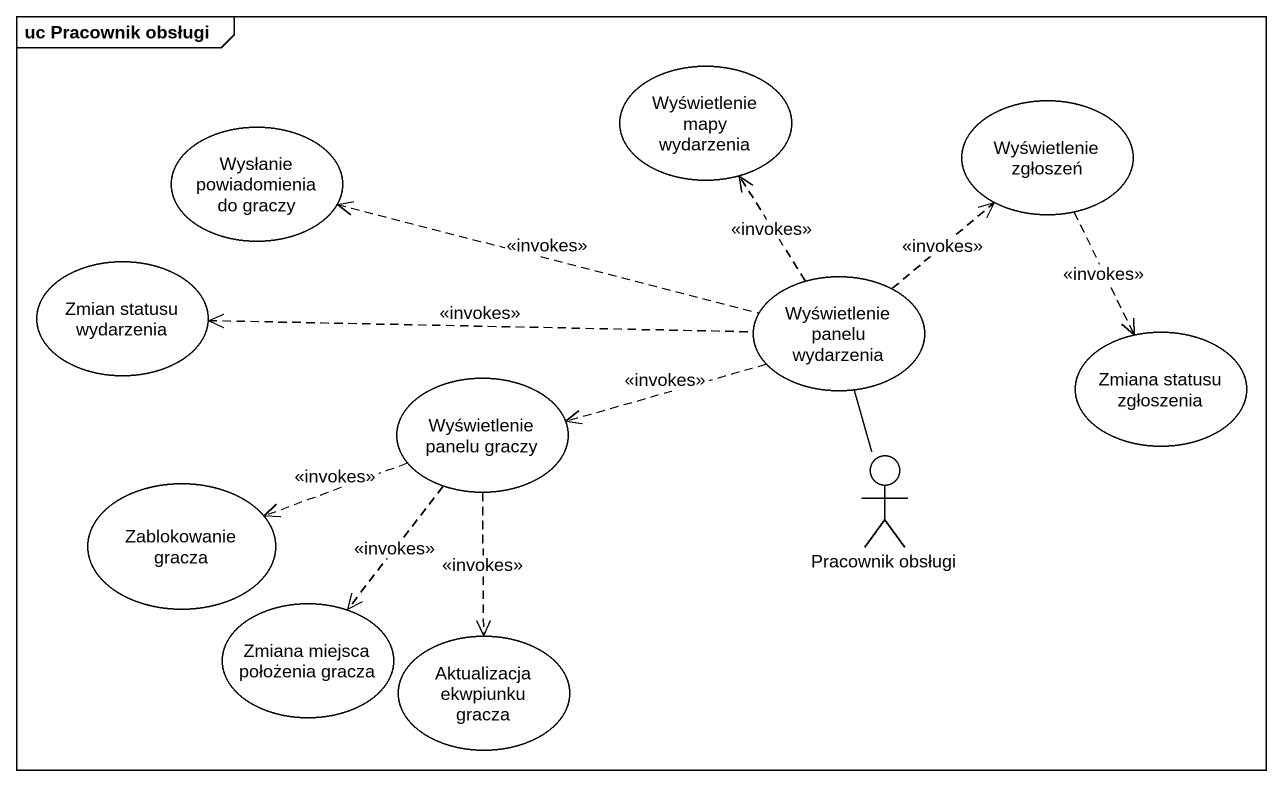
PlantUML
@startuml
mainframe uc Pracownik obsługi
usecase "Wyświetlenie mapy wydarzenia" as Wyświetlenie_mapy_wydarzenia
usecase "Wyświetlenie zgłoszeń" as Wyświetlenie_zgłoszeń
usecase "Wysłanie powiadomienia do graczy" as Wysłanie_powiadomienia_do
usecase "Zmian statusu wydarzenia" as Zmian_statusu_wydarzenia
usecase "Wyświetlenie panelu wydarzenia" as Wyświetlenie_panelu
usecase "Zmiana statusu zgłoszenia" as Zmiana_statusu_zgłoszenia
usecase "Wyświetlenie panelu graczy" as Wyświetlenie_panelu_graczy
usecase "Zablokowanie gracza" as Zablokowanie_gracza
actor "Pracownik obsługi" as Pracownik_obsługi
usecase "Zmiana miejsca położenia gracza" as Zmiana_miejsca_położenia
usecase "Aktualizacja ekwpiunku gracza" as Aktualizacja_ekwpiunku
Wyświetlenie_zgłoszeń ..> Zmiana_statusu_zgłoszenia : <<invokes>>
Wysłanie_powiadomienia_do <.right. Wyświetlenie_panelu : <<invokes>>
Zmian_statusu_wydarzenia <.right. Wyświetlenie_panelu : <<invokes>>
Wyświetlenie_panelu .up.> Wyświetlenie_mapy_wydarzenia : <<invokes>>
Wyświetlenie_panelu .up.> Wyświetlenie_zgłoszeń : <<invokes>>
Wyświetlenie_panelu .left.> Wyświetlenie_panelu_graczy : <<invokes>>
Wyświetlenie_panelu -- Pracownik_obsługi
Wyświetlenie_panelu_graczy .left.> Zablokowanie_gracza : <<invokes>>
Wyświetlenie_panelu_graczy ..> Zmiana_miejsca_położenia : <<invokes>>
Wyświetlenie_panelu_graczy ..> Aktualizacja_ekwpiunku : <<invokes>>
@enduml
